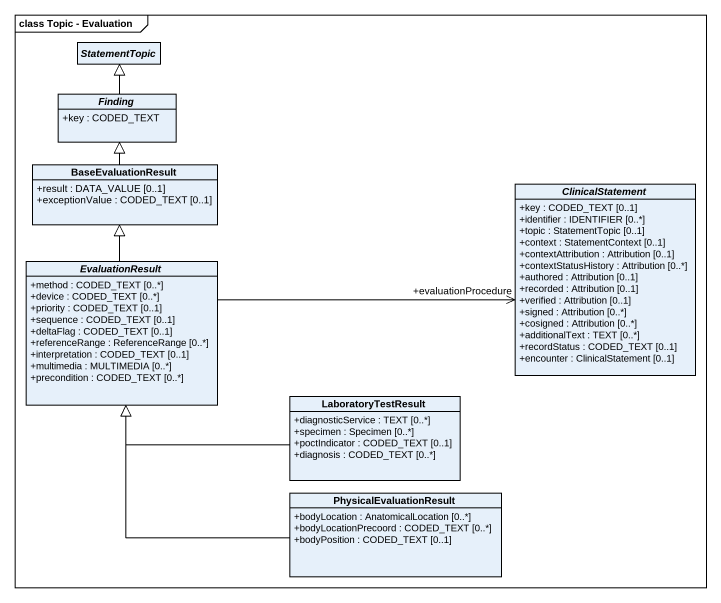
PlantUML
@startuml
mainframe class Topic - Evaluation
hide circle
hide empty members
skinparam classAttributeIconSize 0
abstract class StatementTopic
abstract class Finding {
  +key : CODED_TEXT
}
class BaseEvaluationResult {
  +result : DATA_VALUE [0..1]
  +exceptionValue : CODED_TEXT [0..1]
}
abstract class ClinicalStatement {
  +key : CODED_TEXT [0..1]
  +identifier : IDENTIFIER [0..*]
  +topic : StatementTopic [0..1]
  +context : StatementContext [0..1]
  +contextAttribution : Attribution [0..1]
  +contextStatusHistory : Attribution [0..*]
  +authored : Attribution [0..1]
  +recorded : Attribution [0..1]
  +verified : Attribution [0..1]
  +signed : Attribution [0..*]
  +cosigned : Attribution [0..*]
  +additionalText : TEXT [0..*]
  +recordStatus : CODED_TEXT [0..1]
  +encounter : ClinicalStatement [0..1]
}
abstract class EvaluationResult {
  +method : CODED_TEXT [0..*]
  +device : CODED_TEXT [0..*]
  +priority : CODED_TEXT [0..1]
  +sequence : CODED_TEXT [0..1]
  +deltaFlag : CODED_TEXT [0..1]
  +referenceRange : ReferenceRange [0..*]
  +interpretation : CODED_TEXT [0..1]
  +multimedia : MULTIMEDIA [0..*]
  +precondition : CODED_TEXT [0..*]
}
class LaboratoryTestResult {
  +diagnosticService : TEXT [0..*]
  +specimen : Specimen [0..*]
  +poctIndicator : CODED_TEXT [0..1]
  +diagnosis : CODED_TEXT [0..*]
}
class PhysicalEvaluationResult {
  +bodyLocation : AnatomicalLocation [0..*]
  +bodyLocationPrecoord : CODED_TEXT [0..*]
  +bodyPosition : CODED_TEXT [0..1]
}
Finding -up-|> StatementTopic
BaseEvaluationResult -up-|> Finding
EvaluationResult -up-|> BaseEvaluationResult
EvaluationResult -right-> "+evaluationProcedure" ClinicalStatement
LaboratoryTestResult -left-|> EvaluationResult
PhysicalEvaluationResult -up-|> EvaluationResult
@enduml
